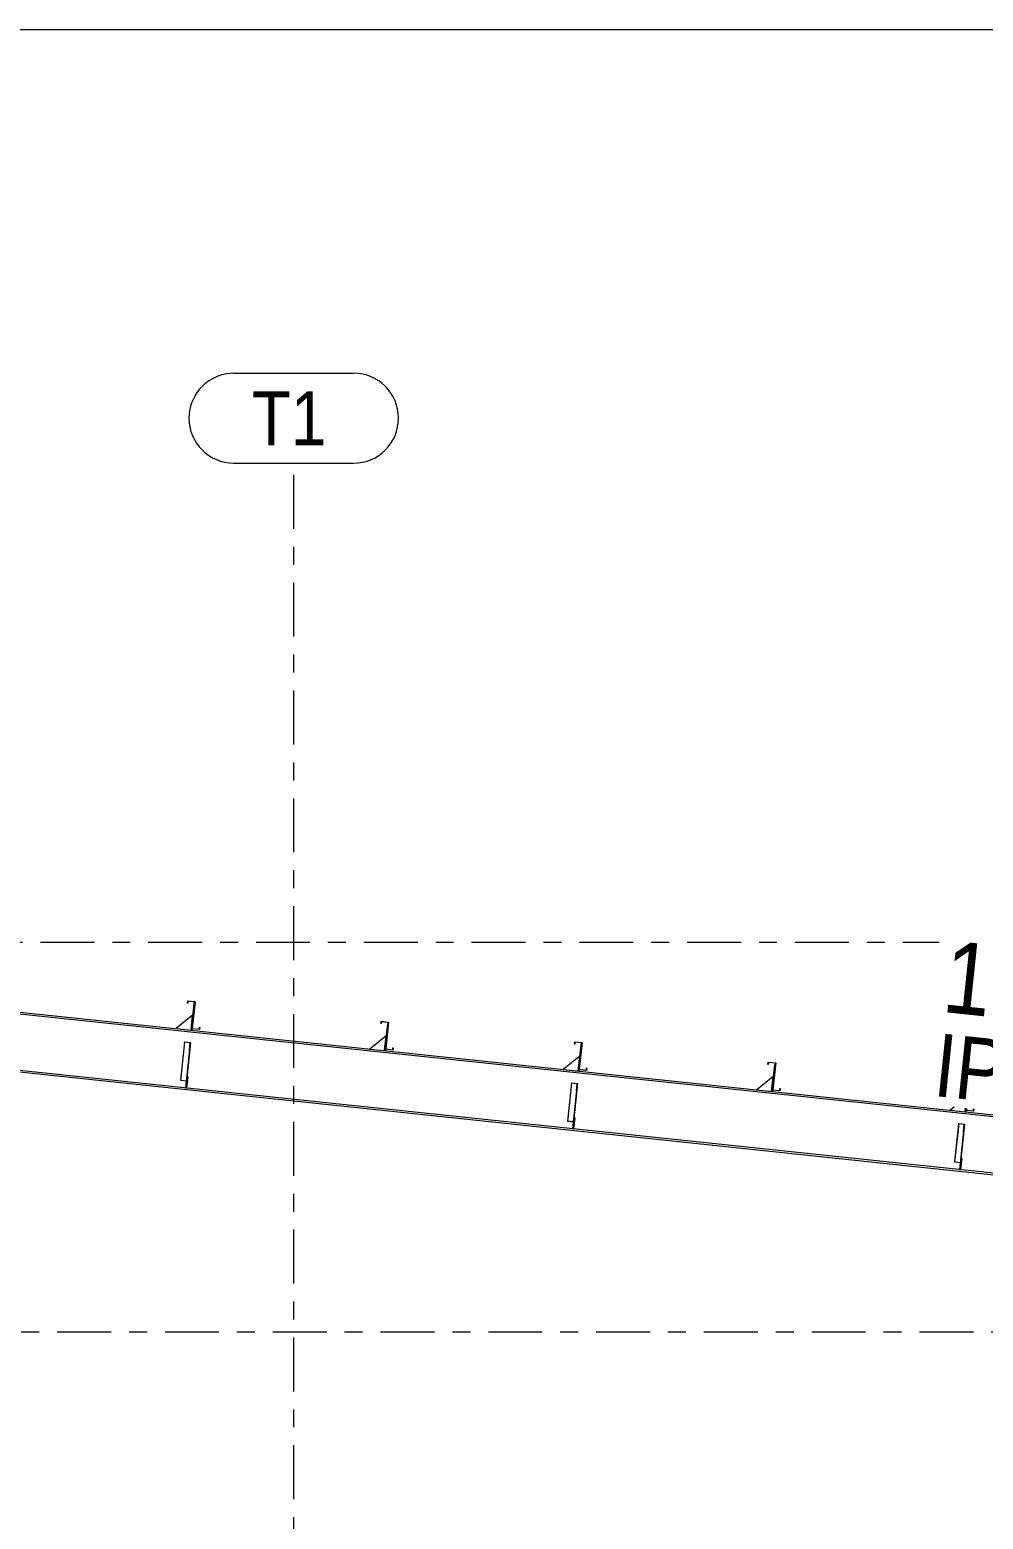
# Model space of a CAD drawing. Header units: millimetres. Extents: x -65 to 757, y -38 to 536.
# Drawn here: x 385.1 to 438.1, y 453.4 to 536.3 of the extents above; entities that cross this region are included whole.
import ezdxf

# ---------------------------------------------------------------- set-up
doc = ezdxf.new("R2010")
doc.units = ezdxf.units.MM
for name, pattern in [('XKITLINE00', [0]), ('XKITLINE02', [4, 2, -2]), ('XKITLINE03', [6, 3, -1, 1, -1])]:
    doc.linetypes.add(name, pattern=pattern)
for name, color, linetype, lineweight in [('DrawingSheet', 5, 'Continuous', 0), ('Part', 2, 'Continuous', 0), ('PartMark', 7, 'Continuous', 0), ('S-grid', 1, 'Continuous', 0)]:
    doc.layers.add(name, color=color, linetype=linetype, lineweight=lineweight)
doc.styles.add('ARIAL', font='ARIAL.TTF')

# ---------------------------------------------------------------- blocks, each defined once
blk = doc.blocks.new('*A399')
at = {"layer": 'Part'}
blk.add_hatch(color=3, dxfattribs=at).paths.add_polyline_path([(416.044, 478.378), (416.056, 478.487), (416.071, 478.486), (416.058, 478.361), (415.643, 478.405), (415.801, 479.899), (415.416, 479.939), (415.405, 479.83), (415.39, 479.831), (415.403, 479.956), (415.817, 479.912), (415.66, 478.419)], flags=17)
blk = doc.blocks.new('*A400')
at = {"layer": 'Part'}
blk.add_hatch(color=3, dxfattribs=at).paths.add_polyline_path([(405.271, 479.514), (405.282, 479.624), (405.297, 479.622), (405.284, 479.498), (404.87, 479.542), (405.027, 481.035), (404.643, 481.075), (404.631, 480.966), (404.616, 480.968), (404.629, 481.092), (405.044, 481.048), (404.886, 479.555)], flags=17)
blk = doc.blocks.new('*A401')
at = {"layer": 'Part'}
blk.add_hatch(color=3, dxfattribs=at).paths.add_polyline_path([(394.497, 480.651), (394.509, 480.76), (394.524, 480.759), (394.51, 480.634), (394.096, 480.678), (394.254, 482.171), (393.869, 482.212), (393.858, 482.102), (393.843, 482.104), (393.856, 482.228), (394.27, 482.185), (394.113, 480.691)], flags=17)
blk = doc.blocks.new('*A408')
at = {"layer": 'Part'}
blk.add_hatch(color=3, dxfattribs=at).paths.add_polyline_path([(437.591, 476.105), (437.603, 476.215), (437.618, 476.213), (437.605, 476.089), (437.19, 476.132), (437.348, 477.626), (436.963, 477.666), (436.952, 477.557), (436.937, 477.559), (436.95, 477.683), (437.364, 477.639), (437.207, 476.146)], flags=17)
blk = doc.blocks.new('*A409')
at = {"layer": 'Part'}
blk.add_hatch(color=3, dxfattribs=at).paths.add_polyline_path([(426.818, 477.242), (426.829, 477.351), (426.844, 477.349), (426.831, 477.225), (426.417, 477.269), (426.574, 478.762), (426.19, 478.803), (426.178, 478.693), (426.163, 478.695), (426.176, 478.819), (426.591, 478.776), (426.433, 477.282)], flags=17)
blk = doc.blocks.new('*A415')
at = {"layer": 'Part'}
blk.add_hatch(color=3, dxfattribs=at).paths.add_polyline_path([(415.229, 477.657), (415.231, 477.678), (415.563, 477.643), (415.519, 477.223), (415.502, 477.225), (415.544, 477.624)], flags=17)
blk = doc.blocks.new('*A427')
at = {"layer": 'Part'}
blk.add_hatch(color=3, dxfattribs=at).paths.add_polyline_path([(394.497, 480.651), (394.509, 480.76), (394.524, 480.759), (394.51, 480.634), (394.096, 480.678), (394.254, 482.171), (393.869, 482.212), (393.858, 482.102), (393.843, 482.104), (393.856, 482.228), (394.27, 482.185), (394.113, 480.691)], flags=17)
blk = doc.blocks.new('*A428')
at = {"layer": 'Part'}
blk.add_hatch(color=3, dxfattribs=at).paths.add_polyline_path([(405.271, 479.514), (405.282, 479.624), (405.297, 479.622), (405.284, 479.498), (404.87, 479.542), (405.027, 481.035), (404.643, 481.075), (404.631, 480.966), (404.616, 480.968), (404.629, 481.092), (405.044, 481.048), (404.886, 479.555)], flags=17)
blk = doc.blocks.new('*A429')
at = {"layer": 'Part'}
blk.add_hatch(color=3, dxfattribs=at).paths.add_polyline_path([(416.044, 478.378), (416.056, 478.487), (416.071, 478.486), (416.058, 478.361), (415.643, 478.405), (415.801, 479.899), (415.416, 479.939), (415.405, 479.83), (415.39, 479.831), (415.403, 479.956), (415.817, 479.912), (415.66, 478.419)], flags=17)
blk = doc.blocks.new('*A436')
at = {"layer": 'Part'}
blk.add_hatch(color=3, dxfattribs=at).paths.add_polyline_path([(393.682, 479.93), (393.684, 479.951), (394.016, 479.916), (393.971, 479.496), (393.955, 479.498), (393.997, 479.897)], flags=17)
blk = doc.blocks.new('*A447')
at = {"layer": 'Part'}
blk.add_hatch(color=3, dxfattribs=at).paths.add_polyline_path([(436.776, 475.384), (436.779, 475.405), (437.11, 475.37), (437.066, 474.95), (437.049, 474.952), (437.091, 475.351)], flags=17)
blk = doc.blocks.new('*A453')
at = {"layer": 'Part'}
blk.add_hatch(color=3, dxfattribs=at).paths.add_polyline_path([(426.818, 477.242), (426.829, 477.351), (426.844, 477.349), (426.831, 477.225), (426.417, 477.269), (426.574, 478.762), (426.19, 478.803), (426.178, 478.693), (426.163, 478.695), (426.176, 478.819), (426.591, 478.776), (426.433, 477.282)], flags=17)
blk = doc.blocks.new('*A454')
at = {"layer": 'Part'}
blk.add_hatch(color=3, dxfattribs=at).paths.add_polyline_path([(437.591, 476.105), (437.603, 476.215), (437.618, 476.213), (437.605, 476.089), (437.19, 476.132), (437.348, 477.626), (436.963, 477.666), (436.952, 477.557), (436.937, 477.559), (436.95, 477.683), (437.364, 477.639), (437.207, 476.146)], flags=17)
blk = doc.blocks.new('*A473')
at = {"layer": 'DrawingSheet', "color": 5, "linetype": 'XKITLINE00', "lineweight": 0}
blk.add_line((757.178, 536.273), (-62.822, 536.273), dxfattribs=at)
blk = doc.blocks.new('*A1549')
at = {"layer": 'S-grid', "color": 1, "linetype": 'XKITLINE03', "lineweight": 0}
blk.add_line((-9.405, 463.823), (549.67, 463.823), dxfattribs=at)
blk = doc.blocks.new('*A1550')
at = {"layer": 'S-grid', "color": 1, "linetype": 'XKITLINE03', "lineweight": 0}
blk.add_line((259.663, 485.49), (435.694, 485.49), dxfattribs=at)
blk = doc.blocks.new('*A1791')
at = {"layer": 'S-grid', "color": 1, "linetype": 'XKITLINE03', "lineweight": 0}
blk.add_line((399.762, 370.501), (399.762, 512.157), dxfattribs=at)
at = {"layer": 'S-grid', "color": 3, "style": 'ARIAL', "width": 0.85}
blk.add_text('T1', height=3, dxfattribs=at).set_placement((397.427, 513.157))
blk = doc.blocks.new('*A1795')
at = {"layer": 'Part', "color": 7, "linetype": 'XKITLINE02', "lineweight": 0}
for p, q in [((382.666, 481.691), (382.339, 478.591)), ((382.669, 481.716), (382.678, 481.798)), ((455.311, 474.137), (454.962, 470.822)), ((447.606, 471.598), (447.274, 471.633)), ((447.617, 471.706), (447.285, 471.741))]:
    blk.add_line(p, q, dxfattribs=at)
at = {"layer": 'Part', "color": 2, "linetype": 'XKITLINE00', "lineweight": 0}
for p, q in [((382.669, 481.716), (382.666, 481.691)), ((455.3, 474.03), (382.666, 481.691)), ((382.678, 481.798), (455.311, 474.137)), ((382.339, 478.591), (382.328, 478.484)), ((447.274, 471.633), (382.328, 478.484)), ((447.285, 471.741), (382.339, 478.591)), ((454.973, 470.93), (447.617, 471.706)), ((454.962, 470.822), (447.606, 471.598))]:
    blk.add_line(p, q, dxfattribs=at)
blk = doc.blocks.new('*A1797')
at = {"layer": 'Part', "color": 2, "linetype": 'XKITLINE00', "lineweight": 0}
for p, q in [((415.39, 479.831), (415.403, 479.956)), ((415.403, 479.956), (415.817, 479.912)), ((415.416, 479.939), (415.405, 479.83)), ((415.801, 479.899), (415.416, 479.939)), ((415.817, 479.912), (415.66, 478.419)), ((415.405, 479.83), (415.39, 479.831)), ((415.643, 478.405), (415.801, 479.899)), ((416.058, 478.361), (415.643, 478.405)), ((415.66, 478.419), (416.044, 478.378)), ((416.044, 478.378), (416.056, 478.487)), ((416.056, 478.487), (416.071, 478.486)), ((416.071, 478.486), (416.058, 478.361))]:
    blk.add_line(p, q, dxfattribs=at)
blk = doc.blocks.new('*A1798')
at = {"layer": 'Part', "color": 2, "linetype": 'XKITLINE00', "lineweight": 0}
for p, q in [((404.616, 480.968), (404.629, 481.092)), ((404.631, 480.966), (404.616, 480.968)), ((404.629, 481.092), (405.044, 481.048)), ((404.643, 481.075), (404.631, 480.966)), ((405.027, 481.035), (404.643, 481.075)), ((404.87, 479.542), (405.027, 481.035)), ((405.044, 481.048), (404.886, 479.555)), ((405.284, 479.498), (404.87, 479.542)), ((404.886, 479.555), (405.271, 479.514)), ((405.271, 479.514), (405.282, 479.624)), ((405.282, 479.624), (405.297, 479.622)), ((405.297, 479.622), (405.284, 479.498))]:
    blk.add_line(p, q, dxfattribs=at)
blk = doc.blocks.new('*A1799')
at = {"layer": 'Part', "color": 2, "linetype": 'XKITLINE00', "lineweight": 0}
for p, q in [((393.843, 482.104), (393.856, 482.228)), ((393.858, 482.102), (393.843, 482.104)), ((393.856, 482.228), (394.27, 482.185)), ((393.869, 482.212), (393.858, 482.102)), ((394.254, 482.171), (393.869, 482.212)), ((394.096, 480.678), (394.254, 482.171)), ((394.27, 482.185), (394.113, 480.691)), ((394.497, 480.651), (394.509, 480.76)), ((394.509, 480.76), (394.524, 480.759)), ((394.524, 480.759), (394.51, 480.634)), ((394.51, 480.634), (394.096, 480.678)), ((394.113, 480.691), (394.497, 480.651))]:
    blk.add_line(p, q, dxfattribs=at)
blk = doc.blocks.new('*A1816')
at = {"layer": 'Part', "color": 2, "linetype": 'XKITLINE00', "lineweight": 0}
for p, q in [((437.19, 476.132), (437.203, 476.248)), ((437.605, 476.089), (437.19, 476.132)), ((437.218, 476.247), (437.207, 476.146)), ((437.207, 476.146), (437.591, 476.105)), ((437.591, 476.105), (437.602, 476.206)), ((437.602, 476.206), (437.603, 476.215)), ((437.603, 476.215), (437.618, 476.213)), ((437.617, 476.205), (437.605, 476.089)), ((437.618, 476.213), (437.617, 476.205))]:
    blk.add_line(p, q, dxfattribs=at)
blk = doc.blocks.new('*A1817')
at = {"layer": 'Part', "color": 2, "linetype": 'XKITLINE00', "lineweight": 0}
for p, q in [((426.163, 478.695), (426.176, 478.819)), ((426.178, 478.693), (426.163, 478.695)), ((426.176, 478.819), (426.591, 478.776)), ((426.19, 478.803), (426.178, 478.693)), ((426.574, 478.762), (426.19, 478.803)), ((426.417, 477.269), (426.574, 478.762)), ((426.591, 478.776), (426.433, 477.282)), ((426.831, 477.225), (426.417, 477.269)), ((426.433, 477.282), (426.818, 477.242)), ((426.818, 477.242), (426.829, 477.351)), ((426.829, 477.351), (426.844, 477.349)), ((426.844, 477.349), (426.831, 477.225))]:
    blk.add_line(p, q, dxfattribs=at)
blk = doc.blocks.new('*A1832')
at = {"layer": 'Part', "color": 2, "linetype": 'XKITLINE00', "lineweight": 0}
for p, q in [((415.229, 477.657), (415.006, 475.538)), ((415.229, 477.657), (415.231, 477.678)), ((415.544, 477.624), (415.229, 477.657)), ((415.231, 477.678), (415.563, 477.643)), ((415.563, 477.643), (415.334, 475.477)), ((415.502, 477.225), (415.544, 477.624)), ((415.502, 477.225), (415.294, 475.257)), ((415.519, 477.223), (415.502, 477.225)), ((415.006, 475.538), (415.321, 475.505)), ((415.294, 475.257), (415.311, 475.255))]:
    blk.add_line(p, q, dxfattribs=at)
at = {"layer": 'Part', "color": 7, "linetype": 'XKITLINE02', "lineweight": 0}
for p, q in [((415.007, 475.552), (415.339, 475.517)), ((415.334, 475.477), (415.311, 475.255))]:
    blk.add_line(p, q, dxfattribs=at)
blk = doc.blocks.new('*A1833')
at = {"layer": 'Part', "color": 7, "linetype": 'XKITLINE02', "lineweight": 0}
for p, q in [((415.231, 477.678), (415.006, 475.538)), ((415.544, 477.624), (415.294, 475.257)), ((415.311, 475.255), (415.563, 477.643)), ((415.006, 475.538), (415.321, 475.505)), ((415.007, 475.552), (415.339, 475.517)), ((415.294, 475.257), (415.311, 475.255))]:
    blk.add_line(p, q, dxfattribs=at)
blk = doc.blocks.new('*A1834')
at = {"layer": 'Part', "color": 2, "linetype": 'XKITLINE00', "lineweight": 0}
for p, q in [((415.75, 479.818), (415.593, 478.327)), ((415.792, 479.814), (415.75, 479.818)), ((415.643, 478.405), (415.635, 478.322))]:
    blk.add_line(p, q, dxfattribs=at)
at = {"layer": 'Part', "color": 7, "linetype": 'XKITLINE02', "lineweight": 0}
for p, q in [((415.643, 478.405), (415.792, 479.814)), ((415.635, 478.322), (415.593, 478.327))]:
    blk.add_line(p, q, dxfattribs=at)
blk = doc.blocks.new('*A1835')
at = {"layer": 'Part', "color": 2, "linetype": 'XKITLINE00', "lineweight": 0}
blk.add_line((415.68, 479.155), (414.764, 478.414), dxfattribs=at)
at = {"layer": 'Part', "color": 7, "linetype": 'XKITLINE02', "lineweight": 0}
for p, q in [((415.593, 478.327), (415.68, 479.155)), ((414.764, 478.414), (415.593, 478.327))]:
    blk.add_line(p, q, dxfattribs=at)
blk = doc.blocks.new('*A1838')
at = {"layer": 'Part', "color": 2, "linetype": 'XKITLINE00', "lineweight": 0}
for p, q in [((393.749, 477.388), (393.787, 477.75)), ((393.856, 478.005), (393.791, 477.383)), ((393.815, 478.009), (393.856, 478.005))]:
    blk.add_line(p, q, dxfattribs=at)
at = {"layer": 'Part', "color": 7, "linetype": 'XKITLINE02', "lineweight": 0}
for p, q in [((393.762, 477.512), (393.804, 477.508)), ((393.787, 477.75), (393.815, 478.009)), ((393.791, 477.383), (393.749, 477.388))]:
    blk.add_line(p, q, dxfattribs=at)
blk = doc.blocks.new('*A1839')
at = {"layer": 'Part', "color": 7, "linetype": 'XKITLINE02', "lineweight": 0}
for p, q in [((393.815, 478.009), (393.749, 477.388)), ((393.762, 477.512), (393.804, 477.508)), ((393.791, 477.383), (393.856, 478.005)), ((393.856, 478.005), (393.815, 478.009)), ((393.749, 477.388), (393.791, 477.383))]:
    blk.add_line(p, q, dxfattribs=at)
blk = doc.blocks.new('*A1840')
at = {"layer": 'Part', "color": 2, "linetype": 'XKITLINE00', "lineweight": 0}
for p, q in [((415.296, 475.115), (415.334, 475.477)), ((415.403, 475.732), (415.338, 475.111)), ((415.362, 475.737), (415.403, 475.732))]:
    blk.add_line(p, q, dxfattribs=at)
at = {"layer": 'Part', "color": 7, "linetype": 'XKITLINE02', "lineweight": 0}
for p, q in [((415.338, 475.111), (415.296, 475.115)), ((415.309, 475.239), (415.351, 475.235)), ((415.334, 475.477), (415.362, 475.737))]:
    blk.add_line(p, q, dxfattribs=at)
blk = doc.blocks.new('*A1841')
at = {"layer": 'Part', "color": 7, "linetype": 'XKITLINE02', "lineweight": 0}
for p, q in [((415.362, 475.737), (415.296, 475.115)), ((415.296, 475.115), (415.338, 475.111)), ((415.309, 475.239), (415.351, 475.235)), ((415.338, 475.111), (415.403, 475.732)), ((415.403, 475.732), (415.362, 475.737))]:
    blk.add_line(p, q, dxfattribs=at)
blk = doc.blocks.new('*A1864')
at = {"layer": 'Part', "color": 2, "linetype": 'XKITLINE00', "lineweight": 0}
for p, q in [((393.843, 482.104), (393.856, 482.228)), ((393.858, 482.102), (393.843, 482.104)), ((393.856, 482.228), (394.27, 482.185)), ((393.869, 482.212), (393.858, 482.102)), ((394.254, 482.171), (393.869, 482.212)), ((394.096, 480.678), (394.254, 482.171)), ((394.27, 482.185), (394.113, 480.691)), ((394.497, 480.651), (394.509, 480.76)), ((394.509, 480.76), (394.524, 480.759)), ((394.524, 480.759), (394.51, 480.634)), ((394.51, 480.634), (394.096, 480.678)), ((394.113, 480.691), (394.497, 480.651))]:
    blk.add_line(p, q, dxfattribs=at)
blk = doc.blocks.new('*A1865')
at = {"layer": 'Part', "color": 2, "linetype": 'XKITLINE00', "lineweight": 0}
for p, q in [((404.616, 480.968), (404.629, 481.092)), ((404.631, 480.966), (404.616, 480.968)), ((404.629, 481.092), (405.044, 481.048)), ((404.643, 481.075), (404.631, 480.966)), ((405.027, 481.035), (404.643, 481.075)), ((404.87, 479.542), (405.027, 481.035)), ((405.044, 481.048), (404.886, 479.555)), ((405.284, 479.498), (404.87, 479.542)), ((404.886, 479.555), (405.271, 479.514)), ((405.271, 479.514), (405.282, 479.624)), ((405.282, 479.624), (405.297, 479.622)), ((405.297, 479.622), (405.284, 479.498))]:
    blk.add_line(p, q, dxfattribs=at)
blk = doc.blocks.new('*A1866')
at = {"layer": 'Part', "color": 2, "linetype": 'XKITLINE00', "lineweight": 0}
for p, q in [((415.39, 479.831), (415.403, 479.956)), ((415.403, 479.956), (415.817, 479.912)), ((415.416, 479.939), (415.405, 479.83)), ((415.801, 479.899), (415.416, 479.939)), ((415.817, 479.912), (415.66, 478.419)), ((415.405, 479.83), (415.39, 479.831)), ((415.643, 478.405), (415.801, 479.899)), ((416.058, 478.361), (415.643, 478.405)), ((415.66, 478.419), (416.044, 478.378)), ((416.044, 478.378), (416.056, 478.487)), ((416.056, 478.487), (416.071, 478.486)), ((416.071, 478.486), (416.058, 478.361))]:
    blk.add_line(p, q, dxfattribs=at)
blk = doc.blocks.new('*A1910')
at = {"layer": 'Part', "color": 2, "linetype": 'XKITLINE00', "lineweight": 0}
for p, q in [((393.682, 479.93), (393.459, 477.811)), ((393.682, 479.93), (393.684, 479.951)), ((393.997, 479.897), (393.682, 479.93)), ((393.684, 479.951), (394.016, 479.916)), ((394.016, 479.916), (393.787, 477.75)), ((393.955, 479.498), (393.747, 477.529)), ((393.955, 479.498), (393.997, 479.897)), ((393.971, 479.496), (393.955, 479.498)), ((393.459, 477.811), (393.773, 477.778)), ((393.747, 477.529), (393.764, 477.528))]:
    blk.add_line(p, q, dxfattribs=at)
at = {"layer": 'Part', "color": 7, "linetype": 'XKITLINE02', "lineweight": 0}
for p, q in [((393.46, 477.824), (393.791, 477.789)), ((393.787, 477.75), (393.764, 477.528))]:
    blk.add_line(p, q, dxfattribs=at)
blk = doc.blocks.new('*A1911')
at = {"layer": 'Part', "color": 7, "linetype": 'XKITLINE02', "lineweight": 0}
for p, q in [((393.684, 479.951), (393.459, 477.811)), ((393.764, 477.528), (394.016, 479.916)), ((393.997, 479.897), (393.747, 477.529)), ((393.459, 477.811), (393.773, 477.778)), ((393.46, 477.824), (393.791, 477.789)), ((393.747, 477.529), (393.764, 477.528))]:
    blk.add_line(p, q, dxfattribs=at)
blk = doc.blocks.new('*A1912')
at = {"layer": 'Part', "color": 2, "linetype": 'XKITLINE00', "lineweight": 0}
for p, q in [((394.203, 482.091), (394.046, 480.599)), ((394.245, 482.087), (394.203, 482.091)), ((394.096, 480.678), (394.087, 480.595))]:
    blk.add_line(p, q, dxfattribs=at)
at = {"layer": 'Part', "color": 7, "linetype": 'XKITLINE02', "lineweight": 0}
for p, q in [((394.096, 480.678), (394.245, 482.087)), ((394.087, 480.595), (394.046, 480.599))]:
    blk.add_line(p, q, dxfattribs=at)
blk = doc.blocks.new('*A1913')
at = {"layer": 'Part', "color": 2, "linetype": 'XKITLINE00', "lineweight": 0}
blk.add_line((394.133, 481.428), (393.217, 480.687), dxfattribs=at)
at = {"layer": 'Part', "color": 7, "linetype": 'XKITLINE02', "lineweight": 0}
for p, q in [((394.046, 480.599), (394.133, 481.428)), ((393.217, 480.687), (394.046, 480.599))]:
    blk.add_line(p, q, dxfattribs=at)
blk = doc.blocks.new('*A1914')
at = {"layer": 'Part', "color": 2, "linetype": 'XKITLINE00', "lineweight": 0}
for p, q in [((404.977, 480.955), (404.82, 479.463)), ((405.018, 480.95), (404.977, 480.955)), ((404.87, 479.542), (404.861, 479.459))]:
    blk.add_line(p, q, dxfattribs=at)
at = {"layer": 'Part', "color": 7, "linetype": 'XKITLINE02', "lineweight": 0}
for p, q in [((404.87, 479.542), (405.018, 480.95)), ((404.861, 479.459), (404.82, 479.463))]:
    blk.add_line(p, q, dxfattribs=at)
blk = doc.blocks.new('*A1924')
at = {"layer": 'Part', "color": 2, "linetype": 'XKITLINE00', "lineweight": 0}
blk.add_line((404.907, 480.292), (403.991, 479.55), dxfattribs=at)
at = {"layer": 'Part', "color": 7, "linetype": 'XKITLINE02', "lineweight": 0}
for p, q in [((404.82, 479.463), (404.907, 480.292)), ((403.991, 479.55), (404.82, 479.463))]:
    blk.add_line(p, q, dxfattribs=at)
blk = doc.blocks.new('*A1927')
at = {"layer": 'S-grid', "color": 1, "linetype": 'XKITLINE00', "lineweight": 0}
for p, q in [((396.427, 517.157), (403.096, 517.157)), ((396.427, 512.157), (403.096, 512.157))]:
    blk.add_line(p, q, dxfattribs=at)
for centre, start, end in [((396.427, 514.657), 90, 270), ((403.096, 514.657), 270, 90)]:
    blk.add_arc(centre, 2.5, start, end, dxfattribs=at)
blk = doc.blocks.new('*A1989')
at = {"layer": 'Part', "color": 7, "linetype": 'XKITLINE02', "lineweight": 0}
for p, q in [((436.909, 473.464), (436.843, 472.842)), ((436.885, 472.838), (436.95, 473.46)), ((436.95, 473.46), (436.909, 473.464)), ((436.843, 472.842), (436.885, 472.838)), ((436.856, 472.967), (436.898, 472.962))]:
    blk.add_line(p, q, dxfattribs=at)
blk = doc.blocks.new('*A1990')
at = {"layer": 'Part', "color": 7, "linetype": 'XKITLINE02', "lineweight": 0}
for p, q in [((436.882, 473.204), (436.909, 473.464)), ((436.885, 472.838), (436.843, 472.842)), ((436.856, 472.967), (436.898, 472.962))]:
    blk.add_line(p, q, dxfattribs=at)
at = {"layer": 'Part', "color": 2, "linetype": 'XKITLINE00', "lineweight": 0}
for p, q in [((436.95, 473.46), (436.885, 472.838)), ((436.909, 473.464), (436.95, 473.46)), ((436.843, 472.842), (436.882, 473.204))]:
    blk.add_line(p, q, dxfattribs=at)
blk = doc.blocks.new('*A1993')
at = {"layer": 'Part', "color": 2, "linetype": 'XKITLINE00', "lineweight": 0}
for p, q in [((426.524, 478.682), (426.367, 477.19)), ((426.565, 478.678), (426.524, 478.682)), ((426.417, 477.269), (426.408, 477.186))]:
    blk.add_line(p, q, dxfattribs=at)
at = {"layer": 'Part', "color": 7, "linetype": 'XKITLINE02', "lineweight": 0}
for p, q in [((426.417, 477.269), (426.565, 478.678)), ((426.408, 477.186), (426.367, 477.19))]:
    blk.add_line(p, q, dxfattribs=at)
blk = doc.blocks.new('*A1997')
at = {"layer": 'Part', "color": 2, "linetype": 'XKITLINE00', "lineweight": 0}
for p, q in [((436.776, 475.384), (436.553, 473.266)), ((436.776, 475.384), (436.779, 475.405)), ((437.091, 475.351), (436.776, 475.384)), ((436.779, 475.405), (437.11, 475.37)), ((437.049, 474.952), (436.842, 472.984)), ((437.11, 475.37), (436.882, 473.204)), ((437.049, 474.952), (437.091, 475.351)), ((437.066, 474.95), (437.049, 474.952)), ((436.553, 473.266), (436.868, 473.233)), ((436.842, 472.984), (436.858, 472.982))]:
    blk.add_line(p, q, dxfattribs=at)
at = {"layer": 'Part', "color": 7, "linetype": 'XKITLINE02', "lineweight": 0}
for p, q in [((436.554, 473.279), (436.886, 473.244)), ((436.882, 473.204), (436.858, 472.982))]:
    blk.add_line(p, q, dxfattribs=at)
blk = doc.blocks.new('*A1998')
at = {"layer": 'Part', "color": 2, "linetype": 'XKITLINE00', "lineweight": 0}
blk.add_line((426.454, 478.019), (425.538, 477.278), dxfattribs=at)
at = {"layer": 'Part', "color": 7, "linetype": 'XKITLINE02', "lineweight": 0}
for p, q in [((426.367, 477.19), (426.454, 478.019)), ((425.538, 477.278), (426.367, 477.19))]:
    blk.add_line(p, q, dxfattribs=at)
blk = doc.blocks.new('*A2001')
at = {"layer": 'Part', "color": 2, "linetype": 'XKITLINE00', "lineweight": 0}
blk.add_line((436.531, 476.319), (436.311, 476.141), dxfattribs=at)
at = {"layer": 'Part', "color": 7, "linetype": 'XKITLINE02', "lineweight": 0}
for p, q in [((436.311, 476.141), (437.14, 476.054)), ((437.14, 476.054), (437.161, 476.253))]:
    blk.add_line(p, q, dxfattribs=at)
blk = doc.blocks.new('*A2002')
at = {"layer": 'Part', "color": 2, "linetype": 'XKITLINE00', "lineweight": 0}
for p, q in [((437.161, 476.253), (437.14, 476.054)), ((437.19, 476.132), (437.182, 476.05))]:
    blk.add_line(p, q, dxfattribs=at)
at = {"layer": 'Part', "color": 7, "linetype": 'XKITLINE02', "lineweight": 0}
for p, q in [((437.182, 476.05), (437.14, 476.054)), ((437.19, 476.132), (437.203, 476.248))]:
    blk.add_line(p, q, dxfattribs=at)
blk = doc.blocks.new('*A2003')
at = {"layer": 'Part', "color": 7, "linetype": 'XKITLINE02', "lineweight": 0}
for p, q in [((436.779, 475.405), (436.553, 473.266)), ((437.091, 475.351), (436.842, 472.984)), ((436.858, 472.982), (437.11, 475.37)), ((436.553, 473.266), (436.868, 473.233)), ((436.554, 473.279), (436.886, 473.244)), ((436.842, 472.984), (436.858, 472.982))]:
    blk.add_line(p, q, dxfattribs=at)
blk = doc.blocks.new('*A2009')
at = {"layer": 'Part', "color": 2, "linetype": 'XKITLINE00', "lineweight": 0}
for p, q in [((426.163, 478.695), (426.176, 478.819)), ((426.178, 478.693), (426.163, 478.695)), ((426.176, 478.819), (426.591, 478.776)), ((426.19, 478.803), (426.178, 478.693)), ((426.574, 478.762), (426.19, 478.803)), ((426.417, 477.269), (426.574, 478.762)), ((426.591, 478.776), (426.433, 477.282)), ((426.831, 477.225), (426.417, 477.269)), ((426.433, 477.282), (426.818, 477.242)), ((426.818, 477.242), (426.829, 477.351)), ((426.829, 477.351), (426.844, 477.349)), ((426.844, 477.349), (426.831, 477.225))]:
    blk.add_line(p, q, dxfattribs=at)
blk = doc.blocks.new('*A2010')
at = {"layer": 'Part', "color": 2, "linetype": 'XKITLINE00', "lineweight": 0}
for p, q in [((437.19, 476.132), (437.203, 476.248)), ((437.605, 476.089), (437.19, 476.132)), ((437.218, 476.247), (437.207, 476.146)), ((437.207, 476.146), (437.591, 476.105)), ((437.591, 476.105), (437.602, 476.206)), ((437.602, 476.206), (437.603, 476.215)), ((437.603, 476.215), (437.618, 476.213)), ((437.617, 476.205), (437.605, 476.089)), ((437.618, 476.213), (437.617, 476.205))]:
    blk.add_line(p, q, dxfattribs=at)
blk = doc.blocks.new('*A2098')
at = {"layer": 'PartMark', "color": 3, "style": 'ARIAL', "width": 0.85}
blk.add_text('1-R3', height=4, rotation=-6.02179, dxfattribs=at).set_placement((435.789, 481.626))
at = {"layer": 'PartMark', "color": 7, "style": 'ARIAL', "width": 0.85}
blk.add_text('IPE400-J', height=3.5, rotation=-6.02179, dxfattribs=at).set_placement((435.296, 476.952))

msp = doc.modelspace()

# ---------------------------------------------------------------- block references
at = {"lineweight": 0}
for name in ['*A473', '*A1927', '*A1791', '*A1550', '*A2098', '*A1795', '*A401', '*A427', '*A1799', '*A1864', '*A1912', '*A1913', '*A400', '*A428', '*A1798', '*A1865', '*A1914', '*A1910', '*A1911', '*A436', '*A1924', '*A399', '*A429', '*A1797', '*A1866', '*A1835', '*A1834', '*A409', '*A453', '*A1817', '*A2009', '*A1993', '*A1838', '*A1839', '*A1832', '*A1833', '*A415', '*A1998', '*A408', '*A454', '*A2001', '*A2002', '*A1816', '*A2010', '*A1840', '*A1841', '*A1997', '*A2003', '*A447', '*A1989', '*A1990', '*A1549']:
    msp.add_blockref(name, (0, 0), dxfattribs=at)

doc.saveas('drawing.dxf')
